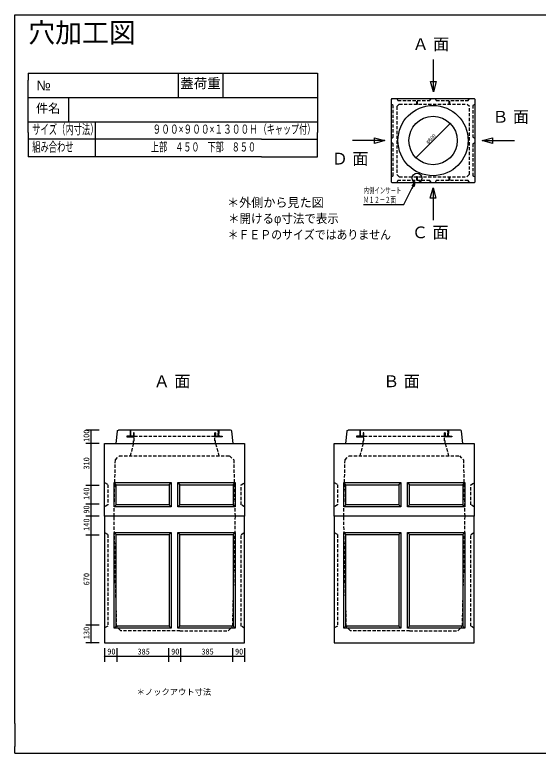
# Model space of a CAD drawing. Units: millimetres, scale not verified. Extents: x -3704 to 3796, y -2790 to 2696.
# Drawn here: x -3704 to 189, y -2790 to 2696 of the extents above; entities that cross this region are included whole.
import ezdxf
from ezdxf.enums import TextEntityAlignment as Align

# ---------------------------------------------------------------- set-up
doc = ezdxf.new("R2010")
doc.units = ezdxf.units.MM
doc.header["$LTSCALE"] = 20
doc.linetypes.add('DASHED1', pattern=[1.8, 1.2, -0.6])
doc.layers.add('0-0_レイヤ_1', color=7, linetype='Continuous')
doc.layers.add('0-9_レイヤ10', color=7, linetype='Continuous')
doc.styles.add('HG丸ｺﾞｼｯｸM-PRO', font='')
doc.styles.add('図脳フォント', font='')
doc.styles.add('ＭＳ ゴシック', font='')
doc.styles.get('HG丸ｺﾞｼｯｸM-PRO').set_extended_font_data('HG丸ｺﾞｼｯｸM-PRO')
doc.styles.get('図脳フォント').set_extended_font_data('図脳フォント')
doc.styles.get('ＭＳ ゴシック').set_extended_font_data('MS Gothic')

msp = doc.modelspace()

# ---------------------------------------------------------------- hatches: boundary and pattern name
at = {"layer": '0-0_レイヤ_1'}
for points in [[(-460.35, 1889.16, 1), (-472.35, 1889.16, 1)], [(-714.9, 1634.6, 1), (-726.9, 1634.6, 1)]]:
    msp.add_hatch(color=256, dxfattribs=at).paths.add_polyline_path(points)
at = {"layer": '0-9_レイヤ10'}
for points in [[(-3130.12, -390, 1), (-3142.12, -390, 1)], [(-3130.12, -490, 1), (-3142.12, -490, 1)], [(-3130.12, -800, 1), (-3142.12, -800, 1)], [(-3130.12, -940, 1), (-3142.12, -940, 1)], [(-3130.12, -1030, 1), (-3142.12, -1030, 1)], [(-3130.12, -1170, 1), (-3142.12, -1170, 1)], [(-3130.12, -1840, 1), (-3142.12, -1840, 1)], [(-3130.12, -1970, 1), (-3142.12, -1970, 1)], [(-3030.12, -2070, 1), (-3042.12, -2070, 1)], [(-2940.12, -2070, 1), (-2952.12, -2070, 1)], [(-2555.12, -2070, 1), (-2567.12, -2070, 1)], [(-2465.12, -2070, 1), (-2477.12, -2070, 1)], [(-2080.12, -2070, 1), (-2092.12, -2070, 1)], [(-1990.12, -2070, 1), (-2002.12, -2070, 1)]]:
    msp.add_hatch(color=256, dxfattribs=at).paths.add_polyline_path(points)

# ---------------------------------------------------------------- linework, layer by layer
at = {"layer": '0-0_レイヤ_1'}
for p, q in [((-3704.12, -2568.82), (-3704.12, 2646.47)), ((-590.77, 2123.88), (-590.77, 2363.88)), ((-3604.12, 2261.49), (-1868.91, 2261.49)), ((-3604.12, 2261.49), (-3604.12, 2211.49)), ((-2157.31, 2261.49), (-2157.31, 2131.49)), ((-1868.91, 2261.49), (-1451.85, 2261.49)), ((-1451.85, 2261.49), (-1451.85, 2211.49)), ((-3604.12, 1821.49), (-3604.12, 2211.49)), ((-1451.85, 2211.49), (-1451.85, 1821.49)), ((-2157.31, 2131.49), (-2157.31, 2081.49)), ((-3604.12, 2081.49), (-1451.85, 2081.49)), ((-3305.48, 2081.49), (-3305.48, 1901.49)), ((-899.63, 2073.88), (-287.63, 2073.88)), ((-717.23, 2052.88), (-710.03, 2052.88)), ((-477.23, 2052.88), (-470.03, 2052.88)), ((-281.63, 2067.88), (-287.63, 2073.88)), ((-281.63, 1455.88), (-281.63, 2067.88)), ((-3102.8, 1641.49), (-3102.8, 1901.49)), ((-466.35, 1889.16), (-720.9, 1634.6)), ((-3604.12, 1821.49), (-3604.12, 1641.49)), ((-1451.85, 1641.49), (-1451.85, 1821.49)), ((-1868.91, 1771.49), (-3604.12, 1771.49)), ((-1868.91, 1771.49), (-1451.85, 1771.49)), ((-952.77, 1761.88), (-1192.77, 1761.88)), ((-228.77, 1761.88), (11.23, 1761.88)), ((-1868.91, 1641.49), (-3604.12, 1641.49)), ((-1868.91, 1641.49), (-1451.85, 1641.49)), ((-477.23, 1491.88), (-470.03, 1491.88)), ((-810.98, 1285.73), (-728.47, 1449.88)), ((-728.01, 1449.88), (-752.49, 1402.09)), ((-287.63, 1449.88), (-281.63, 1455.88)), ((-593.63, 1410.54), (-593.63, 1170.54)), ((-1110.58, 1285.73), (-810.98, 1285.73)), ((-2951.12, -490), (-2941.12, -397.5)), ((-2098.62, -390), (-2933.62, -390)), ((-2871.12, -436), (-2821.12, -436)), ((-2871.12, -438), (-2821.12, -438)), ((-2846.12, -392), (-2841.12, -392)), ((-2846.12, -394), (-2841.12, -394)), ((-2846.12, -396), (-2841.12, -396)), ((-2846.12, -398), (-2841.12, -398)), ((-2846.12, -400), (-2841.12, -400)), ((-2846.12, -402), (-2841.12, -402)), ((-2846.12, -404), (-2841.12, -404)), ((-2846.12, -406), (-2841.12, -406)), ((-2846.12, -408), (-2841.12, -408)), ((-2846.12, -410), (-2841.12, -410)), ((-2846.12, -412), (-2841.12, -412)), ((-2846.12, -414), (-2841.12, -414)), ((-2846.12, -416), (-2841.12, -416)), ((-2846.12, -418), (-2841.12, -418)), ((-2846.12, -420), (-2841.12, -420)), ((-2846.12, -422), (-2841.12, -422)), ((-2846.12, -424), (-2841.12, -424)), ((-2846.12, -426), (-2841.12, -426)), ((-2846.12, -428), (-2841.12, -428)), ((-2846.12, -430), (-2841.12, -430)), ((-2846.12, -432), (-2841.12, -432)), ((-2846.12, -434), (-2841.12, -434)), ((-2821.12, -410), (-2816.12, -410)), ((-2821.12, -412), (-2816.12, -412)), ((-2821.12, -414), (-2816.12, -414)), ((-2821.12, -416), (-2816.12, -416)), ((-2821.12, -418), (-2816.12, -418)), ((-2821.12, -420), (-2816.12, -420)), ((-2821.12, -422), (-2816.12, -422)), ((-2821.12, -424), (-2816.12, -424)), ((-2821.12, -426), (-2816.12, -426)), ((-2821.12, -428), (-2816.12, -428)), ((-2821.12, -430), (-2816.12, -430)), ((-2821.12, -432), (-2816.12, -432)), ((-2821.12, -434), (-2816.12, -434)), ((-2821.12, -436), (-2816.12, -436)), ((-2821.12, -438), (-2816.12, -438)), ((-2216.12, -410), (-2211.12, -410)), ((-2216.12, -412), (-2211.12, -412)), ((-2216.12, -414), (-2211.12, -414)), ((-2216.12, -416), (-2211.12, -416)), ((-2216.12, -418), (-2211.12, -418)), ((-2216.12, -420), (-2211.12, -420)), ((-2216.12, -422), (-2211.12, -422)), ((-2216.12, -424), (-2211.12, -424)), ((-2216.12, -426), (-2211.12, -426)), ((-2216.12, -428), (-2211.12, -428)), ((-2216.12, -430), (-2211.12, -430)), ((-2216.12, -432), (-2211.12, -432)), ((-2216.12, -434), (-2211.12, -434)), ((-2216.12, -436), (-2161.12, -436)), ((-2216.12, -438), (-2161.12, -438)), ((-2191.12, -392), (-2186.12, -392)), ((-2191.12, -394), (-2186.12, -394)), ((-2191.12, -396), (-2186.12, -396)), ((-2191.12, -398), (-2186.12, -398)), ((-2191.12, -400), (-2186.12, -400)), ((-2191.12, -402), (-2186.12, -402)), ((-2191.12, -404), (-2186.12, -404)), ((-2191.12, -406), (-2186.12, -406)), ((-2191.12, -408), (-2186.12, -408)), ((-2191.12, -410), (-2186.12, -410)), ((-2191.12, -412), (-2186.12, -412)), ((-2191.12, -414), (-2186.12, -414)), ((-2191.12, -416), (-2186.12, -416)), ((-2191.12, -418), (-2186.12, -418)), ((-2191.12, -420), (-2186.12, -420)), ((-2191.12, -422), (-2186.12, -422)), ((-2191.12, -424), (-2186.12, -424)), ((-2191.12, -426), (-2186.12, -426)), ((-2191.12, -428), (-2186.12, -428)), ((-2191.12, -430), (-2186.12, -430)), ((-2191.12, -432), (-2186.12, -432)), ((-2191.12, -434), (-2186.12, -434)), ((-1243.12, -490), (-1233.12, -397.5)), ((-390.62, -390), (-1225.62, -390)), ((-1163.12, -436), (-1113.12, -436)), ((-1163.12, -438), (-1113.12, -438)), ((-1138.12, -392), (-1133.12, -392)), ((-1138.12, -394), (-1133.12, -394)), ((-1138.12, -396), (-1133.12, -396)), ((-1138.12, -398), (-1133.12, -398)), ((-1138.12, -400), (-1133.12, -400)), ((-1138.12, -402), (-1133.12, -402)), ((-1138.12, -404), (-1133.12, -404)), ((-1138.12, -406), (-1133.12, -406)), ((-1138.12, -408), (-1133.12, -408)), ((-1138.12, -410), (-1133.12, -410)), ((-1138.12, -412), (-1133.12, -412)), ((-1138.12, -414), (-1133.12, -414)), ((-1138.12, -416), (-1133.12, -416)), ((-1138.12, -418), (-1133.12, -418)), ((-1138.12, -420), (-1133.12, -420)), ((-1138.12, -422), (-1133.12, -422)), ((-1138.12, -424), (-1133.12, -424)), ((-1138.12, -426), (-1133.12, -426)), ((-1138.12, -428), (-1133.12, -428)), ((-1138.12, -430), (-1133.12, -430)), ((-1138.12, -432), (-1133.12, -432)), ((-1138.12, -434), (-1133.12, -434)), ((-1113.12, -410), (-1108.12, -410)), ((-1113.12, -412), (-1108.12, -412)), ((-1113.12, -414), (-1108.12, -414)), ((-1113.12, -416), (-1108.12, -416)), ((-1113.12, -418), (-1108.12, -418)), ((-1113.12, -420), (-1108.12, -420)), ((-1113.12, -422), (-1108.12, -422)), ((-1113.12, -424), (-1108.12, -424)), ((-1113.12, -426), (-1108.12, -426)), ((-1113.12, -428), (-1108.12, -428)), ((-1113.12, -430), (-1108.12, -430)), ((-1113.12, -432), (-1108.12, -432)), ((-1113.12, -434), (-1108.12, -434)), ((-1113.12, -436), (-1108.12, -436)), ((-1113.12, -438), (-1108.12, -438)), ((-508.12, -410), (-503.12, -410)), ((-508.12, -412), (-503.12, -412)), ((-508.12, -414), (-503.12, -414)), ((-508.12, -416), (-503.12, -416)), ((-508.12, -418), (-503.12, -418)), ((-508.12, -420), (-503.12, -420)), ((-508.12, -422), (-503.12, -422)), ((-508.12, -424), (-503.12, -424)), ((-508.12, -426), (-503.12, -426)), ((-508.12, -428), (-503.12, -428)), ((-508.12, -430), (-503.12, -430)), ((-508.12, -432), (-503.12, -432)), ((-508.12, -434), (-503.12, -434)), ((-508.12, -436), (-453.12, -436)), ((-508.12, -438), (-453.12, -438)), ((-483.12, -392), (-478.12, -392)), ((-483.12, -394), (-478.12, -394)), ((-483.12, -396), (-478.12, -396)), ((-483.12, -398), (-478.12, -398)), ((-483.12, -400), (-478.12, -400)), ((-483.12, -402), (-478.12, -402)), ((-483.12, -404), (-478.12, -404)), ((-483.12, -406), (-478.12, -406)), ((-483.12, -408), (-478.12, -408)), ((-483.12, -410), (-478.12, -410)), ((-483.12, -412), (-478.12, -412)), ((-483.12, -414), (-478.12, -414)), ((-483.12, -416), (-478.12, -416)), ((-483.12, -418), (-478.12, -418)), ((-483.12, -420), (-478.12, -420)), ((-483.12, -422), (-478.12, -422)), ((-483.12, -424), (-478.12, -424)), ((-483.12, -426), (-478.12, -426)), ((-483.12, -428), (-478.12, -428)), ((-483.12, -430), (-478.12, -430)), ((-483.12, -432), (-478.12, -432)), ((-483.12, -434), (-478.12, -434)), ((-2871.12, -440), (-2821.12, -440)), ((-2821.12, -440), (-2816.12, -440)), ((-1163.12, -440), (-1113.12, -440)), ((-1113.12, -440), (-1108.12, -440)), ((-2951.12, -795), (-2966.12, -780)), ((-2556.12, -795), (-2541.12, -780)), ((-2491.12, -780), (-2476.12, -795)), ((-2081.12, -795), (-2066.12, -780)), ((-1243.12, -795), (-1258.12, -780)), ((-848.12, -795), (-833.12, -780)), ((-783.12, -780), (-768.12, -795)), ((-373.12, -795), (-358.12, -780)), ((-2966.12, -960), (-2951.12, -945)), ((-2541.12, -960), (-2556.12, -945)), ((-2491.12, -960), (-2476.12, -945)), ((-2067.79, -960), (-2081.12, -945)), ((-1258.12, -960), (-1243.12, -945)), ((-833.12, -960), (-848.12, -945)), ((-783.12, -960), (-768.12, -945)), ((-359.79, -960), (-373.12, -945)), ((-2556.12, -1165), (-2541.12, -1150)), ((-2066.12, -1150), (-2081.12, -1165)), ((-848.12, -1165), (-833.12, -1150)), ((-358.12, -1150), (-373.12, -1165)), ((-2966.12, -1860), (-2951.12, -1845)), ((-2541.12, -1860), (-2556.12, -1845)), ((-2491.12, -1860), (-2476.12, -1845)), ((-2066.12, -1860), (-2081.12, -1845)), ((-1258.12, -1860), (-1243.12, -1845)), ((-833.12, -1860), (-848.12, -1845)), ((-783.12, -1860), (-768.12, -1845)), ((-358.12, -1860), (-373.12, -1845)), ((-3704.12, -2568.82), (-3704.12, -2740.32)), ((-3704.12, -2790.32), (-3704.12, -2740.32)), ((-3704.12, -2790.32), (-3532.94, -2790.32))]:
    msp.add_line(p, q, dxfattribs=at)
at = {"layer": '0-0_レイヤ_1', "linetype": 'DASHED1'}
for p, q in [((-845.63, 2031.88), (-341.63, 2031.88)), ((-323.63, 2013.88), (-341.63, 2031.88)), ((-332.63, 2058.88), (-323.63, 2073.88)), ((-281.63, 2031.88), (-296.63, 2022.88)), ((-2816.12, -435), (-2216.12, -435)), ((-1108.12, -435), (-508.12, -435)), ((-2821.12, -490), (-2846.12, -580)), ((-2211.12, -490), (-2186.12, -580)), ((-1113.12, -490), (-1138.12, -580)), ((-503.12, -490), (-478.12, -580)), ((-2066.12, -1030), (-2086.12, -1850)), ((-358.12, -1030), (-378.12, -1850))]:
    msp.add_line(p, q, dxfattribs=at)
at = {"layer": '0-0_レイヤ_1'}
for points in [[(-3704.12, 2646.47), (-3704.12, 2696.47), (-3532.94, 2696.47)], [(-3532.94, 2696.47), (3545.88, 2696.47), (3795.88, 2696.47)], [(-2488.3, 2261.49), (-2488.3, 2131.49), (-2488.3, 2081.49)], [(-899.63, 2073.88), (-905.63, 2067.88), (-905.63, 1455.88), (-899.63, 1449.88), (-287.63, 1449.88)], [(-717.23, 2052.88), (-717.23, 2031.88), (-710.03, 2031.88), (-710.03, 2052.88)], [(-477.23, 2052.88), (-477.23, 2031.88), (-470.03, 2031.88), (-470.03, 2052.88)], [(-3604.12, 1901.49), (-1868.91, 1901.49), (-1451.85, 1901.49)], [(-477.23, 1491.88), (-477.23, 1470.88), (-470.03, 1470.88), (-470.03, 1491.88)], [(-2951.12, -490), (-2081.12, -490), (-2091.12, -397.5)], [(-2941.12, -397.5), (-2939.11, -392.18), (-2933.62, -390)], [(-2821.12, -435), (-2871.12, -435), (-2871.12, -440), (-2821.12, -440)], [(-2841.12, -435), (-2841.12, -390), (-2846.12, -390), (-2846.12, -435)], [(-2091.12, -397.5), (-2093.57, -391.85), (-2098.62, -390)], [(-1243.12, -490), (-373.12, -490), (-383.12, -397.5)], [(-1233.12, -397.5), (-1231.11, -392.18), (-1225.62, -390)], [(-1113.12, -435), (-1163.12, -435), (-1163.12, -440), (-1113.12, -440)], [(-1133.12, -435), (-1133.12, -390), (-1138.12, -390), (-1138.12, -435)], [(-383.12, -397.5), (-385.57, -391.85), (-390.62, -390)], [(-2966.12, -1150), (-2951.12, -1165), (-2556.12, -1165), (-2556.12, -1845), (-2951.12, -1845), (-2951.12, -1165)], [(-2491.12, -1150), (-2476.12, -1165), (-2081.12, -1165), (-2081.12, -1845), (-2476.12, -1845), (-2476.12, -1165)], [(-1258.12, -1150), (-1243.12, -1165), (-848.12, -1165), (-848.12, -1845), (-1243.12, -1845), (-1243.12, -1165)], [(-783.12, -1150), (-768.12, -1165), (-373.12, -1165), (-373.12, -1845), (-768.12, -1845), (-768.12, -1165)], [(-3532.94, -2790.32), (3545.88, -2790.32), (3795.88, -2790.32), (3795.88, -2740.32)]]:
    msp.add_lwpolyline(points, dxfattribs=at)
for points in [[(-590.77, 2123.88), (-611.47, 2201.16), (-570.06, 2201.16)], [(-952.77, 1761.88), (-1030.04, 1741.18), (-1030.04, 1782.59)], [(-228.77, 1761.88), (-151.49, 1782.59), (-151.49, 1741.18)], [(-710.03, 1491.88), (-717.23, 1491.88), (-717.23, 1470.88), (-710.03, 1470.88)], [(-728.01, 1449.88), (-734.31, 1420.55), (-748.13, 1427.63)], [(-593.63, 1410.54), (-572.92, 1333.27), (-614.33, 1333.27)], [(-2816.12, -440), (-2816.12, -410), (-2821.12, -410), (-2821.12, -440)], [(-2216.12, -435), (-2211.12, -435), (-2211.12, -410), (-2216.12, -410)], [(-2216.12, -435), (-2161.12, -435), (-2161.12, -440), (-2216.12, -440)], [(-2191.12, -435), (-2186.12, -435), (-2186.12, -390), (-2191.12, -390)], [(-1108.12, -440), (-1108.12, -410), (-1113.12, -410), (-1113.12, -440)], [(-508.12, -435), (-503.12, -435), (-503.12, -410), (-508.12, -410)], [(-508.12, -435), (-453.12, -435), (-453.12, -440), (-508.12, -440)], [(-483.12, -435), (-478.12, -435), (-478.12, -390), (-483.12, -390)], [(-3036.12, -1030), (-3036.12, -490), (-1996.12, -490), (-1996.12, -1030)], [(-1328.12, -1030), (-1328.12, -490), (-288.12, -490), (-288.12, -1030)], [(-2966.12, -960), (-2966.12, -780), (-2541.12, -780), (-2541.12, -960)], [(-2951.12, -795), (-2556.12, -795), (-2556.12, -945), (-2951.12, -945)], [(-2491.12, -780), (-2066.12, -780), (-2066.12, -960), (-2491.12, -960)], [(-2476.12, -795), (-2081.12, -795), (-2081.12, -945), (-2476.12, -945)], [(-1258.12, -960), (-1258.12, -780), (-833.12, -780), (-833.12, -960)], [(-1243.12, -795), (-848.12, -795), (-848.12, -945), (-1243.12, -945)], [(-783.12, -780), (-358.12, -780), (-358.12, -960), (-783.12, -960)], [(-768.12, -795), (-373.12, -795), (-373.12, -945), (-768.12, -945)], [(-3036.12, -1030), (-3036.12, -1970), (-1996.12, -1970), (-1996.12, -1030)], [(-1328.12, -1030), (-1328.12, -1970), (-288.12, -1970), (-288.12, -1030)], [(-2966.12, -1150), (-2541.12, -1150), (-2541.12, -1860), (-2966.12, -1860)], [(-2491.12, -1150), (-2066.12, -1150), (-2066.12, -1860), (-2491.12, -1860)], [(-1258.12, -1150), (-833.12, -1150), (-833.12, -1860), (-1258.12, -1860)], [(-783.12, -1150), (-358.12, -1150), (-358.12, -1860), (-783.12, -1860)]]:
    msp.add_lwpolyline(points, close=True, dxfattribs=at)
at = {"layer": '0-0_レイヤ_1', "linetype": 'DASHED1'}
for points in [[(-905.63, 1776.88), (-890.63, 1785.88), (-890.63, 2022.88), (-905.63, 2031.88)], [(-863.63, 2073.88), (-854.63, 2058.88), (-617.63, 2058.88), (-608.63, 2073.88)], [(-845.63, 2031.88), (-863.63, 2013.88), (-863.63, 1509.88), (-845.63, 1491.88), (-341.63, 1491.88), (-323.63, 1509.88), (-323.63, 2013.88)], [(-578.63, 2073.88), (-569.63, 2058.88), (-332.63, 2058.88)], [(-296.63, 2022.88), (-296.63, 1785.88), (-281.63, 1776.88)], [(-905.63, 1491.88), (-890.63, 1500.88), (-890.63, 1737.88), (-905.63, 1746.88)], [(-281.63, 1746.88), (-296.63, 1737.88), (-296.63, 1500.88), (-281.63, 1491.88)], [(-608.63, 1449.88), (-617.63, 1464.88), (-854.63, 1464.88), (-863.63, 1449.88)], [(-323.63, 1449.88), (-332.63, 1464.88), (-569.63, 1464.88), (-578.63, 1449.88)], [(-2821.12, -490), (-2821.12, -470), (-2816.12, -470), (-2816.12, -410), (-2821.12, -410), (-2821.12, -435), (-2841.12, -435), (-2841.12, -390), (-2846.12, -390), (-2846.12, -435), (-2871.12, -435), (-2871.12, -440), (-2816.12, -440)], [(-2211.12, -490), (-2211.12, -470), (-2216.12, -470), (-2216.12, -410), (-2211.12, -410), (-2211.12, -435), (-2191.12, -435), (-2191.12, -390), (-2186.12, -390), (-2186.12, -435), (-2161.12, -435), (-2161.12, -440), (-2216.12, -440)], [(-1113.12, -490), (-1113.12, -470), (-1108.12, -470), (-1108.12, -410), (-1113.12, -410), (-1113.12, -435), (-1133.12, -435), (-1133.12, -390), (-1138.12, -390), (-1138.12, -435), (-1163.12, -435), (-1163.12, -440), (-1108.12, -440)], [(-503.12, -490), (-503.12, -470), (-508.12, -470), (-508.12, -410), (-503.12, -410), (-503.12, -435), (-483.12, -435), (-483.12, -390), (-478.12, -390), (-478.12, -435), (-453.12, -435), (-453.12, -440), (-508.12, -440)], [(-2966.12, -1030), (-2956.12, -610), (-2926.12, -580), (-2106.12, -580), (-2076.12, -610), (-2066.12, -1030)], [(-1258.12, -1030), (-1248.12, -610), (-1218.12, -580), (-398.12, -580), (-368.12, -610), (-358.12, -1030)], [(-3036.12, -780), (-3011.12, -795), (-3011.12, -945), (-3036.12, -960)], [(-1996.12, -960), (-2021.12, -945), (-2021.12, -795), (-1996.12, -780)], [(-1328.12, -780), (-1303.12, -795), (-1303.12, -945), (-1328.12, -960)], [(-288.12, -960), (-313.12, -945), (-313.12, -795), (-288.12, -780)], [(-2476.12, -1880), (-2916.12, -1880), (-2946.12, -1850), (-2966.12, -1030)], [(-768.12, -1880), (-1208.12, -1880), (-1238.12, -1850), (-1258.12, -1030)], [(-3036.12, -1150), (-3011.12, -1165), (-3011.12, -1845), (-3036.12, -1860)], [(-1996.12, -1860), (-2021.12, -1845), (-2021.12, -1165), (-1996.12, -1150)], [(-1328.12, -1150), (-1303.12, -1165), (-1303.12, -1845), (-1328.12, -1860)], [(-288.12, -1860), (-313.12, -1845), (-313.12, -1165), (-288.12, -1150)], [(-2476.12, -1880), (-2116.12, -1880), (-2086.12, -1850)], [(-768.12, -1880), (-408.12, -1880), (-378.12, -1850)]]:
    msp.add_lwpolyline(points, dxfattribs=at)
at = {"layer": '0-0_レイヤ_1'}
for centre, radius in [((-593.63, 1761.88), 261), ((-593.63, 1761.88), 180), ((-713.63, 1482.88), 36)]:
    msp.add_circle(centre, radius, dxfattribs=at)
at = {"layer": '0-9_レイヤ10'}
for p, q in [((-3076.12, -390), (-3176.12, -390)), ((-3136.12, -490), (-3136.12, -390)), ((-3076.12, -490), (-3176.12, -490)), ((-3136.12, -800), (-3136.12, -490)), ((-3076.12, -800), (-3176.12, -800)), ((-3136.12, -940), (-3136.12, -800)), ((-3076.12, -940), (-3176.12, -940)), ((-3136.12, -1030), (-3136.12, -940)), ((-3076.12, -1030), (-3176.12, -1030)), ((-3136.12, -1170), (-3136.12, -1030)), ((-3076.12, -1170), (-3176.12, -1170)), ((-3136.12, -1840), (-3136.12, -1170)), ((-3076.12, -1840), (-3176.12, -1840)), ((-3136.12, -1970), (-3136.12, -1840)), ((-3076.12, -1970), (-3176.12, -1970)), ((-3036.12, -2010), (-3036.12, -2110)), ((-2946.12, -2010), (-2946.12, -2110)), ((-2561.12, -2010), (-2561.12, -2110)), ((-2471.12, -2010), (-2471.12, -2110)), ((-2086.12, -2010), (-2086.12, -2110)), ((-1996.12, -2010), (-1996.12, -2110)), ((-3036.12, -2070), (-2946.12, -2070)), ((-2946.12, -2070), (-2561.12, -2070)), ((-2561.12, -2070), (-2471.12, -2070)), ((-2471.12, -2070), (-2086.12, -2070)), ((-2086.12, -2070), (-1996.12, -2070))]:
    msp.add_line(p, q, dxfattribs=at)

# ---------------------------------------------------------------- texts
at = {"layer": '0-0_レイヤ_1', "style": 'HG丸ｺﾞｼｯｸM-PRO'}
for s, height, p in [('穴加工図', 146.6, (-3604.12, 2446.47)), ('Ａ 面', 87.98, (-745.85, 2407.99)), ('№', 73.31, (-3542.16, 2112.23)), ('蓋荷重', 73.31, (-2473.3, 2128.47)), ('件名', 65.98, (-3546.26, 1948.04)), ('Ｂ 面', 87.98, (-152.52, 1868.1)), ('Ｄ 面', 87.98, (-1346.94, 1557.03)), ('＊外側から見た図', 65.98, (-2125.77, 1248.2)), ('Ｃ 面', 87.98, (-751.24, 1009.26)), ('Ａ 面', 87.98, (-2670.67, -96.93)), ('Ｂ 面', 87.98, (-964.65, -96.93))]:
    msp.add_text(s, height=height, dxfattribs=at).set_placement(p, align=Align.BOTTOM_LEFT)
for s, height, width, p in [('サイズ（内寸法）', 73.31, 0.6, (-3574.12, 1786.49)), ('９００×９００×１３００Ｈ', 65.98, 0.7, (-2679.46, 1793.06)), ('（キャップ付）', 65.98, 0.65, (-1890.19, 1792.7)), ('組み合わせ', 73.31, 0.6, (-3574.12, 1656.49)), ('上部\u3000４５０\u3000下部\u3000８５０', 65.98, 0.65, (-2690.79, 1660.89)), ('内側インサート', 43.99, 0.65, (-1109.23, 1355.73)), ('Ｍ１２－２面', 43.99, 0.65, (-1110.58, 1285.73)), ('＊開けるφ寸法で表示', 65.98, 0.95, (-2118.21, 1128.91)), ('＊ＦＥＰのサイズではありません', 65.98, 0.9, (-2121.35, 1009.35))]:
    msp.add_text(s, height=height, dxfattribs=dict(at, width=width)).set_placement(p, align=Align.BOTTOM_LEFT)
at = {"layer": '0-0_レイヤ_1', "style": '図脳フォント'}
msp.add_text('φ600', height=26.39, rotation=45, dxfattribs=at).set_placement((-625.45, 1730.06), align=Align.BOTTOM_LEFT)
at = {"layer": '0-9_レイヤ10', "style": 'ＭＳ ゴシック', "width": 0.85}
for s, p in [('100', (-3136.12, -477.5)), ('310', (-3136.12, -682.5)), ('140', (-3136.12, -907.5)), ('90', (-3136.12, -1010)), ('140', (-3136.12, -1137.5)), ('670', (-3136.12, -1542.5)), ('130', (-3136.12, -1942.5))]:
    msp.add_text(s, height=43.99, rotation=90, dxfattribs=at).set_placement(p, align=Align.BOTTOM_LEFT)
for s, p in [('90', (-3016.12, -2070)), ('385', (-2791.12, -2070)), ('90', (-2541.12, -2070)), ('385', (-2316.12, -2070)), ('90', (-2066.12, -2070))]:
    msp.add_text(s, height=43.99, dxfattribs=at).set_placement(p, align=Align.BOTTOM_LEFT)
at = {"layer": '0-9_レイヤ10', "style": 'HG丸ｺﾞｼｯｸM-PRO'}
msp.add_text('＊ノックアウト寸法', height=43.99, dxfattribs=at).set_placement((-2797.61, -2370.49), align=Align.BOTTOM_LEFT)

doc.saveas('drawing.dxf')
